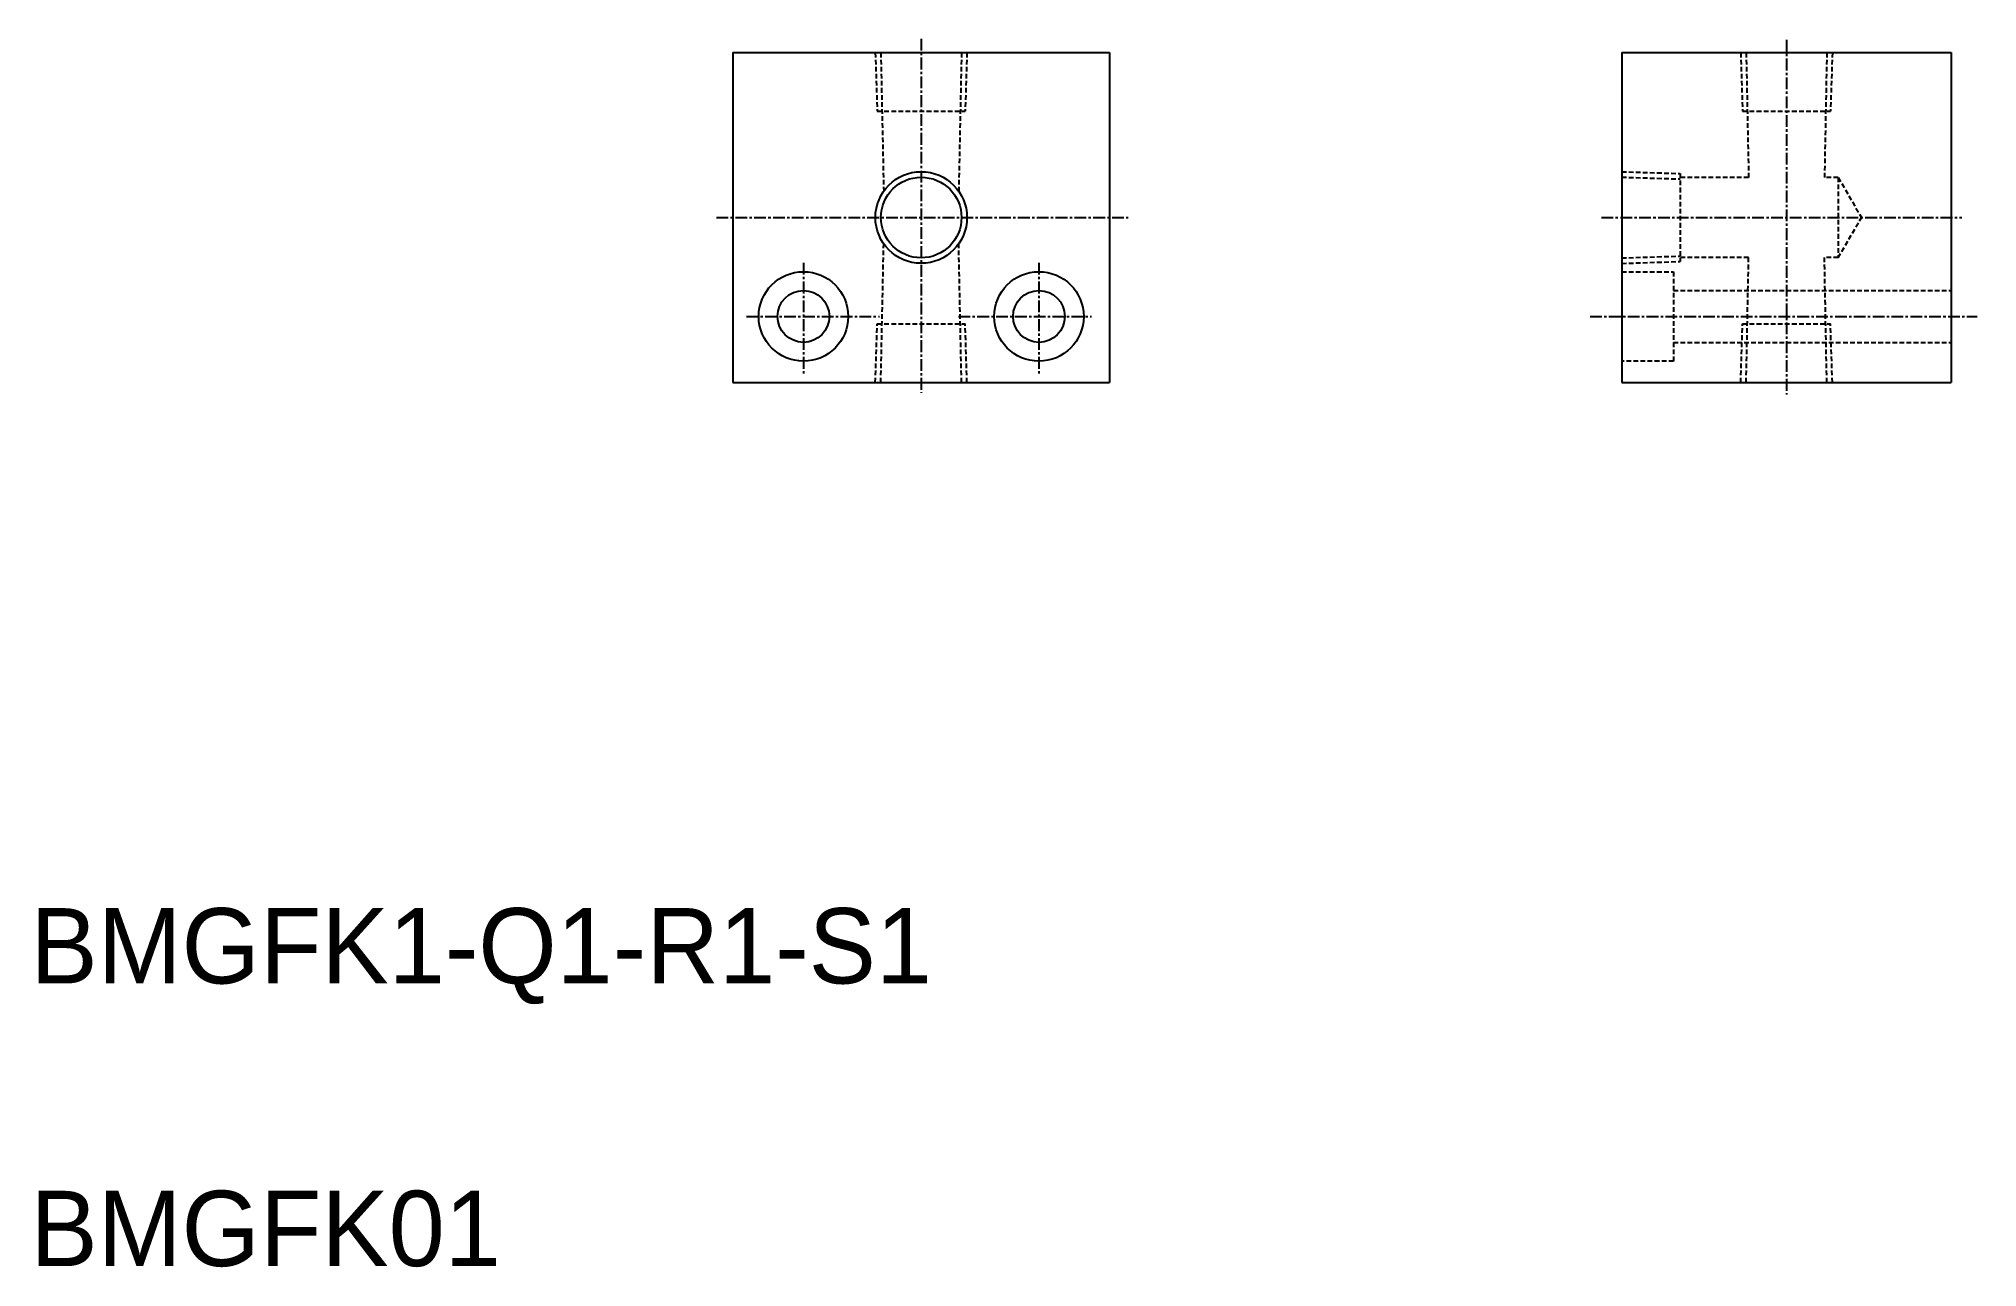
# Model space of a CAD drawing. Extents: x 889 to 1094, y 167 to 298.
import ezdxf

# ---------------------------------------------------------------- set-up
doc = ezdxf.new("R2010")
doc.units = 0
doc.linetypes.add('CENTER', pattern=[2, 1.25, -0.25, 0.25, -0.25])
doc.linetypes.add('DASHED', pattern=[0.75, 0.5, -0.25])
doc.layers.get('0').update_dxf_attribs({"linetype": 'CONTINUOUS'})
doc.layers.add('CENTER', color=1, linetype='CENTER')

msp = doc.modelspace()

# ---------------------------------------------------------------- linework, layer by layer
at = {"color": 7, "linetype": 'CONTINUOUS'}
for p, q in [((962.34, 296.25), (1002.34, 296.25)), ((962.34, 296.25), (962.34, 261.25)), ((1002.34, 296.25), (1002.34, 261.25)), ((1056.71, 296.25), (1056.71, 261.25)), ((1056.71, 296.25), (1091.71, 296.25)), ((1091.71, 296.25), (1091.71, 261.25)), ((962.34, 261.25), (1002.34, 261.25)), ((1056.71, 261.25), (1091.71, 261.25))]:
    msp.add_line(p, q, dxfattribs=at)
at = {"color": 3, "linetype": 'DASHED'}
for p, q in [((977.47, 296.25), (977.67, 290.05)), ((978.05, 296.25), (978.36, 281.54)), ((986.62, 296.25), (986.32, 281.54)), ((987.2, 296.25), (987.01, 290.05)), ((1069.35, 296.25), (1069.54, 290.05)), ((1069.93, 296.25), (1070.19, 283)), ((1078.49, 296.25), (1078.24, 283)), ((1079.08, 296.25), (1078.88, 290.05)), ((977.67, 290.05), (987.01, 290.05)), ((1069.54, 290.05), (1078.88, 290.05)), ((1056.71, 283.61), (1062.91, 283.42)), ((1056.71, 283.03), (1062.91, 282.84)), ((1062.91, 283.42), (1062.91, 274.08)), ((1070.19, 283), (1062.91, 283)), ((1079.71, 283), (1078.24, 283)), ((1079.71, 283), (1079.71, 274.5)), ((1079.71, 283), (1082.17, 278.75)), ((1079.71, 274.5), (1082.17, 278.75)), ((978.05, 261.25), (978.36, 275.95)), ((986.62, 261.25), (986.32, 275.95)), ((1056.71, 274.46), (1062.91, 274.66)), ((1056.71, 273.88), (1062.91, 274.08)), ((1070.19, 274.5), (1062.91, 274.5)), ((1069.93, 261.25), (1070.19, 274.5)), ((1078.49, 261.25), (1078.24, 274.5)), ((1079.71, 274.5), (1078.24, 274.5)), ((1056.71, 273), (1062.21, 273)), ((1062.21, 273), (1062.21, 263.5)), ((1062.21, 271), (1091.71, 271)), ((977.47, 261.25), (977.67, 267.45)), ((977.67, 267.45), (987.01, 267.45)), ((987.2, 261.25), (987.01, 267.45)), ((1062.21, 265.5), (1091.71, 265.5)), ((1069.35, 261.25), (1069.54, 267.45)), ((1069.54, 267.45), (1078.88, 267.45)), ((1079.08, 261.25), (1078.88, 267.45)), ((1062.21, 263.5), (1056.71, 263.5))]:
    msp.add_line(p, q, dxfattribs=at)
for p, q in [((1056.71, 290), (1056.71, 290)), ((1056.71, 278.75), (1056.71, 278.75))]:
    msp.add_line(p, q)
at = {"color": 3}
msp.add_circle((982.34, 278.75), 4.86, dxfattribs=at)
at = {"color": 7, "linetype": 'CONTINUOUS'}
for centre, radius in [((982.34, 278.75), 4.28), ((969.84, 268.25), 4.75), ((994.84, 268.25), 4.75), ((969.84, 268.25), 2.75), ((994.84, 268.25), 2.75)]:
    msp.add_circle(centre, radius, dxfattribs=at)
at = {"layer": 'CENTER', "color": 1, "linetype": 'CENTER'}
for p, q in [((982.34, 297.72), (982.34, 260.15)), ((1074.21, 297.61), (1074.21, 259.97)), ((960.61, 278.75), (1004.31, 278.75)), ((1054.57, 278.75), (1092.83, 278.75)), ((969.84, 273.95), (969.84, 262.01)), ((994.84, 273.95), (994.84, 262.01)), ((963.79, 268.25), (977.91, 268.25)), ((986.29, 268.25), (1000.41, 268.25)), ((1053.36, 268.25), (1094.46, 268.25))]:
    msp.add_line(p, q, dxfattribs=at)

# ---------------------------------------------------------------- texts
at = {"color": 7, "linetype": 'CONTINUOUS'}
for s, p in [('BMGFK1-Q1-R1-S1', (887.77, 197.45)), ('BMGFK01', (887.77, 167.45))]:
    msp.add_text(s, height=8, dxfattribs=at).set_placement(p)

doc.saveas('drawing.dxf')
